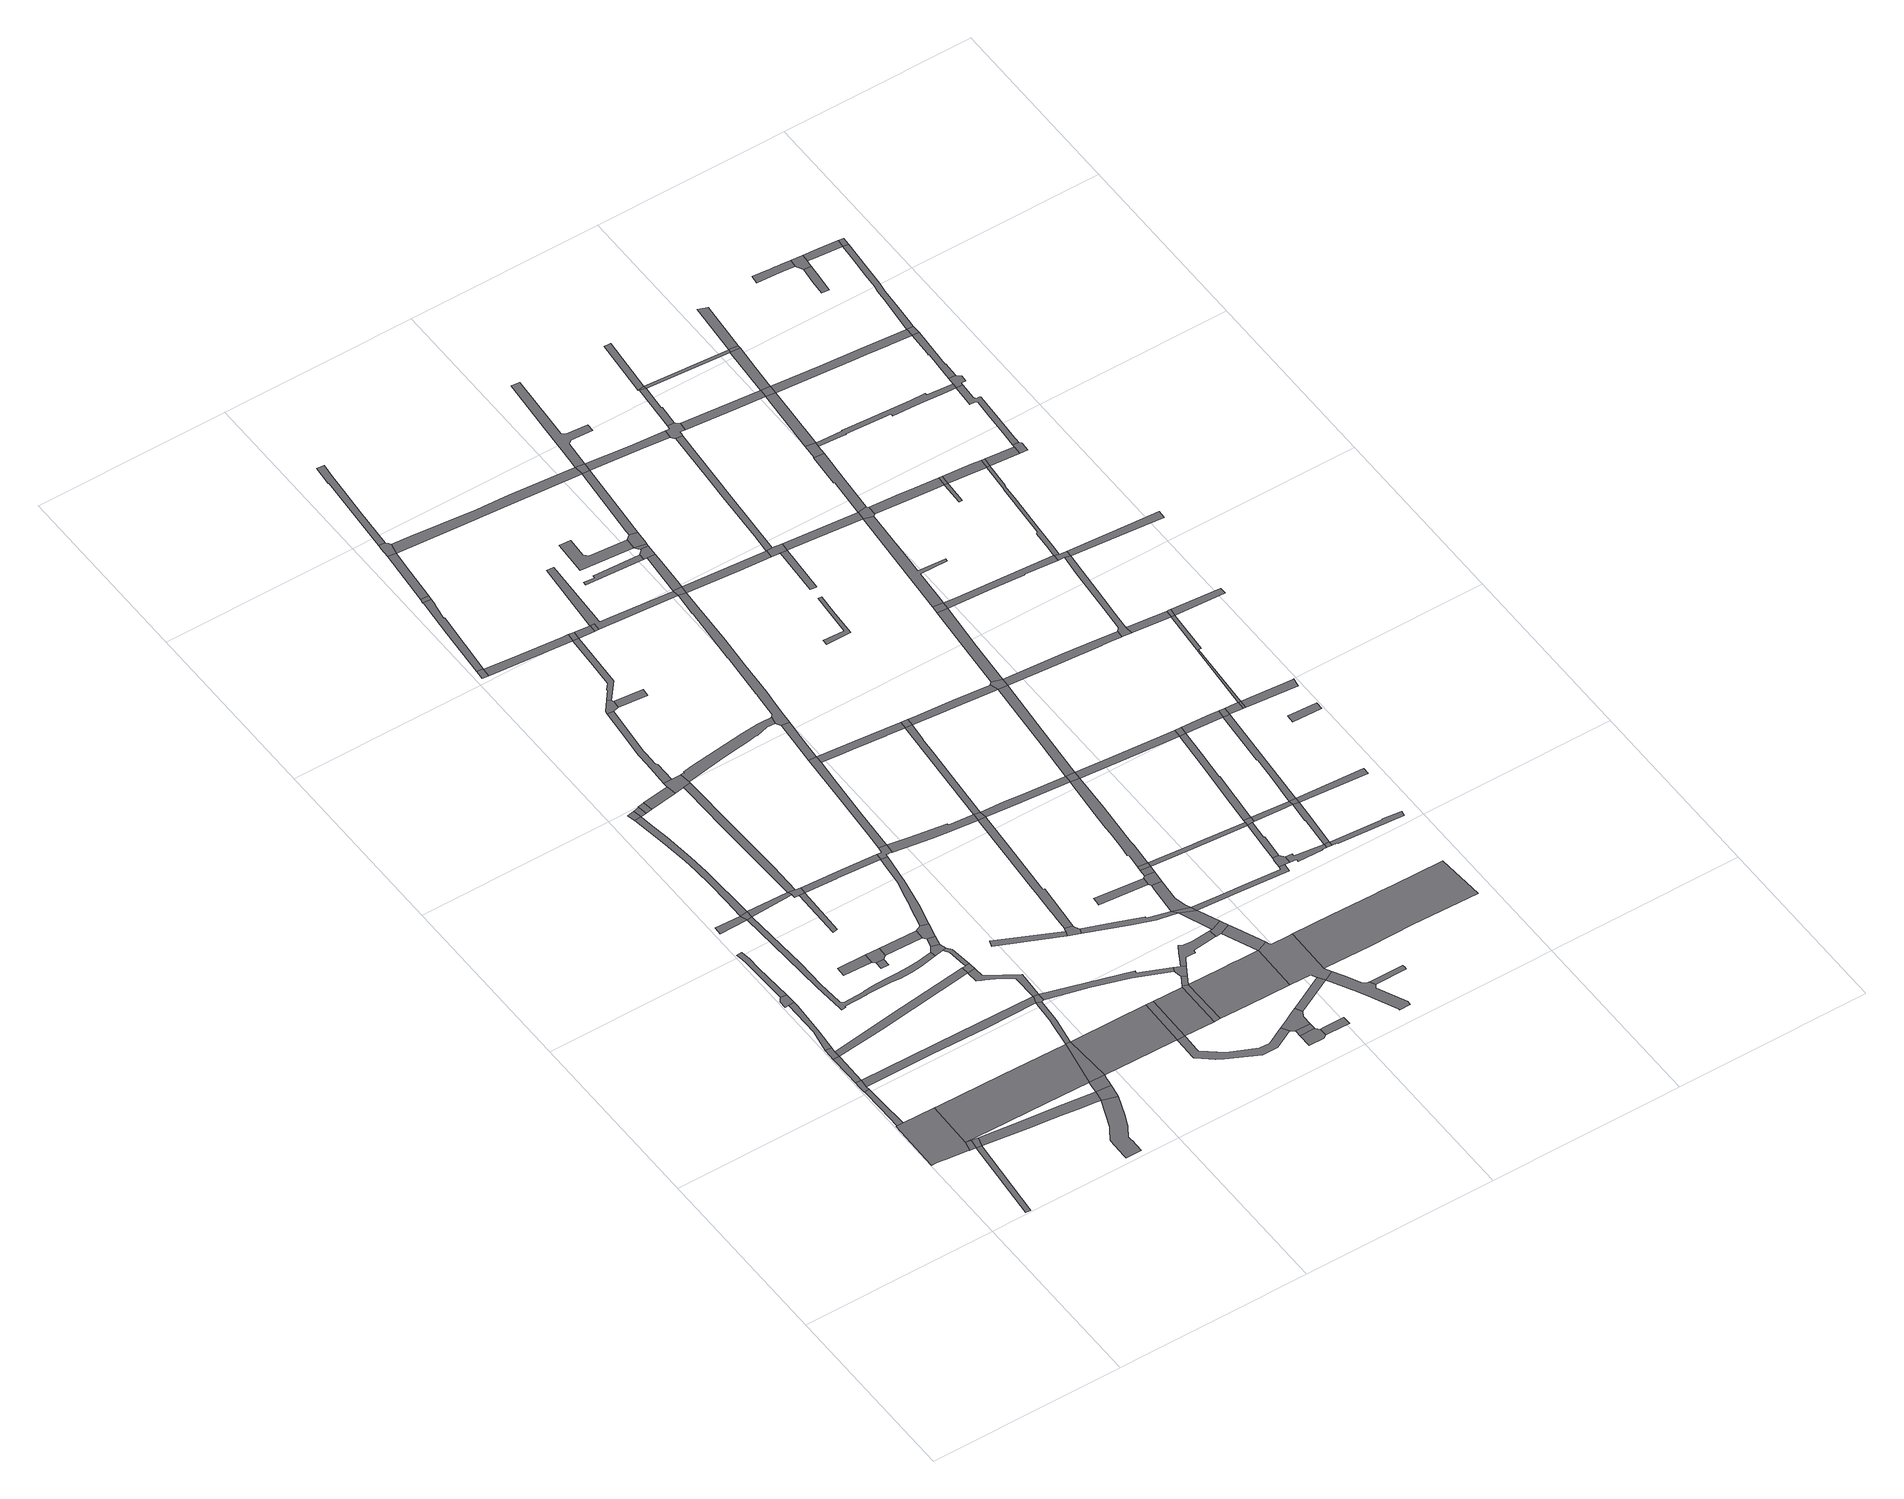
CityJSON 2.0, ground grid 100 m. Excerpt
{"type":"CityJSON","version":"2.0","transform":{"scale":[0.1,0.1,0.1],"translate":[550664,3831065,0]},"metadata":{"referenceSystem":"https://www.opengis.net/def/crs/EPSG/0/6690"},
"CityObjects":{
"road1":{"type":"Road","geometry":[{"type":"MultiSurface","lod":"1","boundaries":[[[0,1,2,3,4,5,6,7,8,9,10]]]}]},
"road2":{"type":"Road","attributes":{"RoadStructureAttribute.sectionType":"1"},"geometry":[{"type":"MultiSurface","lod":"1","boundaries":[[[11,12,13,14]]]}]},
"road3":{"type":"Road","attributes":{"RoadStructureAttribute.sectionType":"1"},"geometry":[{"type":"MultiSurface","lod":"1","boundaries":[[[15,16,17,18,19,10,9]]]}]},
"road4":{"type":"Road","geometry":[{"type":"MultiSurface","lod":"1","boundaries":[[[20,21,22,23,24,17,16,25,26,27]]]}]},
"road5":{"type":"Road","attributes":{"RoadStructureAttribute.sectionType":"1"},"geometry":[{"type":"MultiSurface","lod":"1","boundaries":[[[7,6,28,29,11,30]]]}]},
"road6":{"type":"Road","attributes":{"RoadStructureAttribute.sectionType":"1"},"geometry":[{"type":"MultiSurface","lod":"1","boundaries":[[[31,32,20,27,33,34]]]}]},
"road7":{"type":"Road","geometry":[{"type":"MultiSurface","lod":"1","boundaries":[[[30,11,14,35]]]}]},
"road8":{"type":"Road","geometry":[{"type":"MultiSurface","lod":"1","boundaries":[[[36,37,31,34,38,39]]]}]},
"road9":{"type":"Road","attributes":{"RoadStructureAttribute.sectionType":"1"},"geometry":[{"type":"MultiSurface","lod":"1","boundaries":[[[40,41,42,43,44,36,39]]]}]},
"road10":{"type":"Road","geometry":[{"type":"MultiSurface","lod":"1","boundaries":[[[45,46,47,48,43,42,49]]]}]},
"road11":{"type":"Road","attributes":{"RoadStructureAttribute.sectionType":"1"},"geometry":[{"type":"MultiSurface","lod":"1","boundaries":[[[50,51,52,53,54,55,56,45,49]]]}]},
"road12":{"type":"Road","attributes":{"RoadStructureAttribute.sectionType":"1"},"geometry":[{"type":"MultiSurface","lod":"1","boundaries":[[[57,58,59,35,14,60,61,62,63,64,65,66,67]]]}]},
"road13":{"type":"Road","attributes":{"function":"3","RoadStructureAttribute.sectionType":"1"},"geometry":[{"type":"MultiSurface","lod":"1","boundaries":[[[68,69,8,7,70,71,72,73]]]}]},
"road14":{"type":"Road","attributes":{"RoadStructureAttribute.sectionType":"1"},"geometry":[{"type":"MultiSurface","lod":"1","boundaries":[[[74,75,76,77]]]}]},
"road15":{"type":"Road","attributes":{"RoadStructureAttribute.sectionType":"1"},"geometry":[{"type":"MultiSurface","lod":"1","boundaries":[[[78,79,27,26,80,81,82,83]]]}]},
"road16":{"type":"Road","attributes":{"RoadStructureAttribute.sectionType":"1"},"geometry":[{"type":"MultiSurface","lod":"1","boundaries":[[[84,85,38,34,86,87,88,89]]]}]},
"road17":{"type":"Road","geometry":[{"type":"MultiSurface","lod":"1","boundaries":[[[90,77,76,91]]]}]},
"road18":{"type":"Road","attributes":{"RoadStructureAttribute.sectionType":"1"},"geometry":[{"type":"MultiSurface","lod":"1","boundaries":[[[66,92,93,94,95,96,97,98,99,100,101,102,103,104,105,106,107,108,109,110,111]]]}]},
"road19":{"type":"Road","attributes":{"RoadStructureAttribute.sectionType":"1"},"geometry":[{"type":"MultiSurface","lod":"1","boundaries":[[[112,113,114,115]]]}]},
"road20":{"type":"Road","attributes":{"RoadStructureAttribute.sectionType":"1"},"geometry":[{"type":"MultiSurface","lod":"1","boundaries":[[[116,117,118,119,120,121,122,77,90,123,124,125,126,127]]]}]},
"road21":{"type":"Road","attributes":{"RoadStructureAttribute.sectionType":"1"},"geometry":[{"type":"MultiSurface","lod":"1","boundaries":[[[128,90,91,129,130,131]]]}]},
"road22":{"type":"Road","geometry":[{"type":"MultiSurface","lod":"1","boundaries":[[[132,133,134,135]]]}]},
"road23":{"type":"Road","attributes":{"RoadStructureAttribute.sectionType":"1"},"geometry":[{"type":"MultiSurface","lod":"1","boundaries":[[[136,137,138,139,140,141,142,143,144,145,146,147,148,91,76,149,150,151,152,153,154,155,156,157,158,159,160,161,162,163,164]]]}]},
"road24":{"type":"Road","geometry":[{"type":"MultiSurface","lod":"1","boundaries":[[[165,166,116,127]]]}]},
"road25":{"type":"Road","geometry":[{"type":"MultiSurface","lod":"1","boundaries":[[[67,66,111,167,168]]]}]},
"road26":{"type":"Road","geometry":[{"type":"MultiSurface","lod":"1","boundaries":[[[115,114,132,135,169,170]]]}]},
"road27":{"type":"Road","attributes":{"RoadStructureAttribute.sectionType":"1"},"geometry":[{"type":"MultiSurface","lod":"1","boundaries":[[[72,171,172,67,168,173,174,175]]]}]},
"road28":{"type":"Road","attributes":{"RoadStructureAttribute.sectionType":"1"},"geometry":[{"type":"MultiSurface","lod":"1","boundaries":[[[176,165,127,177,178,179]]]}]},
"road29":{"type":"Road","attributes":{"RoadStructureAttribute.sectionType":"1"},"geometry":[{"type":"MultiSurface","lod":"1","boundaries":[[[180,181,182,183]]]}]},
"road30":{"type":"Road","geometry":[{"type":"MultiSurface","lod":"1","boundaries":[[[184,185,176,179,186]]]}]},
"road31":{"type":"Road","geometry":[{"type":"MultiSurface","lod":"1","boundaries":[[[187,73,72,175,188]]]}]},
"road32":{"type":"Road","geometry":[{"type":"MultiSurface","lod":"1","boundaries":[[[131,130,189,180,183,190,191]]]}]},
"road33":{"type":"Road","attributes":{"RoadStructureAttribute.sectionType":"1"},"geometry":[{"type":"MultiSurface","lod":"1","boundaries":[[[170,169,192,193]]]}]},
"road34":{"type":"Road","attributes":{"RoadStructureAttribute.sectionType":"1"},"geometry":[{"type":"MultiSurface","lod":"1","boundaries":[[[194,195,196,184,186,197]]]}]},
"road35":{"type":"Road","attributes":{"RoadStructureAttribute.sectionType":"1"},"geometry":[{"type":"MultiSurface","lod":"1","boundaries":[[[198,199,200,201,202,203,204,205,206,207,131,191]]]}]},
"road36":{"type":"Road","attributes":{"RoadStructureAttribute.sectionType":"1"},"geometry":[{"type":"MultiSurface","lod":"1","boundaries":[[[82,208,209,210,211,187,188,212,213]]]}]},
"road37":{"type":"Road","geometry":[{"type":"MultiSurface","lod":"1","boundaries":[[[214,215,216,217,218,84,89,219]]]}]},
"road38":{"type":"Road","geometry":[{"type":"MultiSurface","lod":"1","boundaries":[[[220,164,163,221,222,223]]]}]},
"road39":{"type":"Road","attributes":{"RoadStructureAttribute.sectionType":"1"},"geometry":[{"type":"MultiSurface","lod":"1","boundaries":[[[224,225,222,221,226,227,217,216]]]}]},
"road40":{"type":"Road","attributes":{"RoadStructureAttribute.sectionType":"1"},"geometry":[{"type":"MultiSurface","lod":"1","boundaries":[[[228,220,223,229]]]}]},
"road41":{"type":"Road","attributes":{"RoadStructureAttribute.sectionType":"1"},"geometry":[{"type":"MultiSurface","lod":"1","boundaries":[[[230,231,232,233,219,89,234,235,236,237,238,239,240,83,241]]]}]},
"road42":{"type":"Road","geometry":[{"type":"MultiSurface","lod":"1","boundaries":[[[242,243,244,245,246]]]}]},
"road43":{"type":"Road","geometry":[{"type":"MultiSurface","lod":"1","boundaries":[[[83,82,213,247,248,249,241]]]}]},
"road44":{"type":"Road","geometry":[{"type":"MultiSurface","lod":"1","boundaries":[[[250,193,192,228,229,251]]]}]},
"road45":{"type":"Road","geometry":[{"type":"MultiSurface","lod":"1","boundaries":[[[252,194,197,203,202,253,254,255]]]}]},
"road46":{"type":"Road","attributes":{"function":"3","RoadStructureAttribute.sectionType":"1"},"geometry":[{"type":"MultiSurface","lod":"1","boundaries":[[[256,257,188,175,258,259,260,261]]]}]},
"road47":{"type":"Road","attributes":{"RoadStructureAttribute.sectionType":"1"},"geometry":[{"type":"MultiSurface","lod":"1","boundaries":[[[262,263,190,183,264,265,266,267]]]}]},
"road48":{"type":"Road","attributes":{"RoadStructureAttribute.sectionType":"1"},"geometry":[{"type":"MultiSurface","lod":"1","boundaries":[[[268,269,270,271,272,273,252,255,274,275,276,277,278,279,280]]]}]},
"road49":{"type":"Road","attributes":{"RoadStructureAttribute.sectionType":"1"},"geometry":[{"type":"MultiSurface","lod":"1","boundaries":[[[281,282,283,284,242,246,285,286,287,288,289,290]]]}]},
"road50":{"type":"Road","attributes":{"RoadStructureAttribute.sectionType":"1"},"geometry":[{"type":"MultiSurface","lod":"1","boundaries":[[[266,291,292,293,294,295,296,250,251,297,298,299,300]]]}]},
"road51":{"type":"Road","geometry":[{"type":"MultiSurface","lod":"1","boundaries":[[[301,281,290,302]]]}]},
"road52":{"type":"Road","geometry":[{"type":"MultiSurface","lod":"1","boundaries":[[[303,304,268,280,305,306,307]]]}]},
"road53":{"type":"Road","attributes":{"RoadStructureAttribute.sectionType":"1"},"geometry":[{"type":"MultiSurface","lod":"1","boundaries":[[[308,309,245,244,310,311]]]}]},
"road54":{"type":"Road","attributes":{"RoadStructureAttribute.sectionType":"1"},"geometry":[{"type":"MultiSurface","lod":"1","boundaries":[[[312,301,302,313,314]]]}]},
"road55":{"type":"Road","geometry":[{"type":"MultiSurface","lod":"1","boundaries":[[[261,260,315,316]]]}]},
"road56":{"type":"Road","attributes":{"RoadStructureAttribute.sectionType":"1"},"geometry":[{"type":"MultiSurface","lod":"1","boundaries":[[[317,318,319,320,321]]]}]},
"road57":{"type":"Road","geometry":[{"type":"MultiSurface","lod":"1","boundaries":[[[322,323,267,266,300,324,325,326,327,328]]]}]},
"road58":{"type":"Road","attributes":{"RoadStructureAttribute.sectionType":"1"},"geometry":[{"type":"MultiSurface","lod":"1","boundaries":[[[329,330,241,249,331,332,333,334]]]}]},
"road59":{"type":"Road","geometry":[{"type":"MultiSurface","lod":"1","boundaries":[[[335,336,306,305]]]}]},
"road60":{"type":"Road","attributes":{"RoadStructureAttribute.sectionType":"1"},"geometry":[{"type":"MultiSurface","lod":"1","boundaries":[[[310,337,338,339,340,303,307,341,342]]]}]},
"road61":{"type":"Road","geometry":[{"type":"MultiSurface","lod":"1","boundaries":[[[343,344,345,312,314,346,347,348,349]]]}]},
"road62":{"type":"Road","attributes":{"RoadStructureAttribute.sectionType":"1"},"geometry":[{"type":"MultiSurface","lod":"1","boundaries":[[[350,351,352,353,354,355,356,357,358,254,253,359,360,361,362,363,364,365,366,367,368,369]]]}]},
"road63":{"type":"Road","attributes":{"function":"3","RoadStructureAttribute.sectionType":"1"},"geometry":[{"type":"MultiSurface","lod":"1","boundaries":[[[316,315,370,371]]]}]},
"road64":{"type":"Road","attributes":{"RoadStructureAttribute.sectionType":"1"},"geometry":[{"type":"MultiSurface","lod":"1","boundaries":[[[260,372,373,374,375,376,377,378,379,380,381,382,383,384,385,386,387,388,389,390,315]]]}]},
"road65":{"type":"Road","attributes":{"RoadStructureAttribute.sectionType":"1"},"geometry":[{"type":"MultiSurface","lod":"1","boundaries":[[[391,392,393,322,328,394,395,396,397,398]]]}]},
"road66":{"type":"Road","geometry":[{"type":"MultiSurface","lod":"1","boundaries":[[[399,400,401,321,320,402,403,404,405,406]]]}]},
"road67":{"type":"Road","geometry":[{"type":"MultiSurface","lod":"1","boundaries":[[[311,310,342,407]]]}]},
"road68":{"type":"Road","attributes":{"RoadStructureAttribute.sectionType":"1"},"geometry":[{"type":"MultiSurface","lod":"1","boundaries":[[[408,409,410,343,349,411,412,413,414,415]]]}]},
"road69":{"type":"Road","geometry":[{"type":"MultiSurface","lod":"1","boundaries":[[[416,371,370,417,418]]]}]},
"road70":{"type":"Road","attributes":{"RoadStructureAttribute.sectionType":"1"},"geometry":[{"type":"MultiSurface","lod":"1","boundaries":[[[419,407,342,420,421]]]}]},
"road71":{"type":"Road","attributes":{"RoadStructureAttribute.sectionType":"1"},"geometry":[{"type":"MultiSurface","lod":"1","boundaries":[[[422,423,424,425,426,427,328,327,428,429,430,431,432,433]]]}]},
"road72":{"type":"Road","attributes":{"RoadStructureAttribute.sectionType":"1"},"geometry":[{"type":"MultiSurface","lod":"1","boundaries":[[[434,416,418,435]]]}]},
"road73":{"type":"Road","geometry":[{"type":"MultiSurface","lod":"1","boundaries":[[[436,421,420,437]]]}]},
"road74":{"type":"Road","geometry":[{"type":"MultiSurface","lod":"1","boundaries":[[[334,333,438,439,434,435,440,441]]]}]},
"road75":{"type":"Road","geometry":[{"type":"MultiSurface","lod":"1","boundaries":[[[442,443,391,398,444,445]]]}]},
"road76":{"type":"Road","attributes":{"RoadStructureAttribute.sectionType":"1"},"geometry":[{"type":"MultiSurface","lod":"1","boundaries":[[[432,446,447,448,449,450,451,452,453,399,406,454,455,456,457,458,459,460,461]]]}]},
"road77":{"type":"Road","geometry":[{"type":"MultiSurface","lod":"1","boundaries":[[[462,463,464,465,466,467]]]}]},
"road78":{"type":"Road","attributes":{"RoadStructureAttribute.sectionType":"1"},"geometry":[{"type":"MultiSurface","lod":"1","boundaries":[[[468,462,467,469]]]}]},
"road79":{"type":"Road","geometry":[{"type":"MultiSurface","lod":"1","boundaries":[[[470,471,472,383,382,468,469,473,474]]]}]},
"road80":{"type":"Road","attributes":{"RoadStructureAttribute.sectionType":"1"},"geometry":[{"type":"MultiSurface","lod":"1","boundaries":[[[475,476,477,478,403,402,479,480,481,482,483,484]]]}]},
"road81":{"type":"Road","attributes":{"function":"3","RoadStructureAttribute.sectionType":"1"},"geometry":[{"type":"MultiSurface","lod":"1","boundaries":[[[485,486,487,488,489,418,417,490,491,492,493,494]]]}]},
"road82":{"type":"Road","attributes":{"RoadStructureAttribute.sectionType":"1"},"geometry":[{"type":"MultiSurface","lod":"1","boundaries":[[[495,496,497,498,499,441,440,500,501,502,503,504,505,506,507,508]]]}]},
"road83":{"type":"Road","geometry":[{"type":"MultiSurface","lod":"1","boundaries":[[[509,510,511,512,513,466,465]]]}]},
"road84":{"type":"Road","geometry":[{"type":"MultiSurface","lod":"1","boundaries":[[[433,432,461,514]]]}]},
"road85":{"type":"Road","attributes":{"RoadStructureAttribute.sectionType":"1"},"geometry":[{"type":"MultiSurface","lod":"1","boundaries":[[[515,398,397,516,517,518,519,520,521,522,523,524]]]}]},
"road86":{"type":"Road","attributes":{"RoadStructureAttribute.sectionType":"1"},"geometry":[{"type":"MultiSurface","lod":"1","boundaries":[[[525,526,527,528,529]]]}]},
"road87":{"type":"Road","attributes":{"RoadStructureAttribute.sectionType":"1"},"geometry":[{"type":"MultiSurface","lod":"1","boundaries":[[[530,531,532,533,534,535,536,537,538,539,540,541,369,368,442,445,542,543,544,545,546,547,548,549,550,551]]]}]},
"road88":{"type":"Road","attributes":{"RoadStructureAttribute.sectionType":"1"},"geometry":[{"type":"MultiSurface","lod":"1","boundaries":[[[552,553,554,555,556,557,558,421,436,437,559,530,560]]]}]},
"road89":{"type":"Road","attributes":{"RoadStructureAttribute.sectionType":"1"},"geometry":[{"type":"MultiSurface","lod":"1","boundaries":[[[561,562,563,564,565,346,314,566,567,568,569]]]}]},
"road90":{"type":"Road","geometry":[{"type":"MultiSurface","lod":"1","boundaries":[[[570,571,470,474,572]]]}]},
"road91":{"type":"Road","attributes":{"RoadStructureAttribute.sectionType":"1"},"geometry":[{"type":"MultiSurface","lod":"1","boundaries":[[[523,573,574,433,514,575,576,577,578,579]]]}]},
"road92":{"type":"Road","geometry":[{"type":"MultiSurface","lod":"1","boundaries":[[[484,483,580,581]]]}]},
"road93":{"type":"Road","attributes":{"RoadStructureAttribute.sectionType":"1"},"geometry":[{"type":"MultiSurface","lod":"1","boundaries":[[[483,582,583,584,580]]]}]},
"road94":{"type":"Road","geometry":[{"type":"MultiSurface","lod":"1","boundaries":[[[583,582,508,507,585,586,587]]]}]},
"road95":{"type":"Road","attributes":{"RoadStructureAttribute.sectionType":"1"},"geometry":[{"type":"MultiSurface","lod":"1","boundaries":[[[588,589,590,591,592,593]]]}]},
"road96":{"type":"Road","attributes":{"RoadStructureAttribute.sectionType":"1"},"geometry":[{"type":"MultiSurface","lod":"1","boundaries":[[[594,595,596,484,581,597,598,599]]]}]},
"road97":{"type":"Road","attributes":{"RoadStructureAttribute.sectionType":"1"},"geometry":[{"type":"MultiSurface","lod":"1","boundaries":[[[600,587,586,494,601]]]}]},
"road98":{"type":"Road","geometry":[{"type":"MultiSurface","lod":"1","boundaries":[[[602,529,528,594,599,603,604]]]}]},
"road99":{"type":"Road","geometry":[{"type":"MultiSurface","lod":"1","boundaries":[[[605,606,607,601,494,493,608,609,570,572,610,611,612]]]}]},
"road100":{"type":"Road","attributes":{"RoadStructureAttribute.sectionType":"1"},"geometry":[{"type":"MultiSurface","lod":"1","boundaries":[[[613,614,615,616,617,618,619]]]}]},
"road101":{"type":"Road","attributes":{"RoadStructureAttribute.sectionType":"1"},"geometry":[{"type":"MultiSurface","lod":"1","boundaries":[[[620,602,604,621,622]]]}]},
"road102":{"type":"Road","attributes":{"RoadStructureAttribute.sectionType":"1"},"geometry":[{"type":"MultiSurface","lod":"1","boundaries":[[[623,624,625,626,514,461,627,628,629,630,631,632]]]}]},
"road103":{"type":"Road","geometry":[{"type":"MultiSurface","lod":"1","boundaries":[[[633,620,622,634]]]}]},
"road104":{"type":"Road","geometry":[{"type":"MultiSurface","lod":"1","boundaries":[[[635,560,530,551,636]]]}]},
"road105":{"type":"Road","geometry":[{"type":"MultiSurface","lod":"1","boundaries":[[[524,523,579,637]]]}]},
"road106":{"type":"Road","geometry":[{"type":"MultiSurface","lod":"1","boundaries":[[[638,639,640,610,572,641,642,643,644,645,646,647,648,649,650]]]}]},
"road107":{"type":"Road","attributes":{"RoadStructureAttribute.sectionType":"1"},"geometry":[{"type":"MultiSurface","lod":"1","boundaries":[[[651,652,635,636,653,654,655]]]}]},
"road108":{"type":"Road","geometry":[{"type":"MultiSurface","lod":"1","boundaries":[[[656,657,658,593,592,651,655]]]}]},
"road109":{"type":"Road","attributes":{"RoadStructureAttribute.sectionType":"1"},"geometry":[{"type":"MultiSurface","lod":"1","boundaries":[[[631,659,660,661,662,663,664,665,666,633,634,667,668,669,670,671]]]}]},
"road110":{"type":"Road","attributes":{"RoadStructureAttribute.sectionType":"1"},"geometry":[{"type":"MultiSurface","lod":"1","boundaries":[[[618,657,656,672]]]}]},
"road111":{"type":"Road","geometry":[{"type":"MultiSurface","lod":"1","boundaries":[[[673,619,618,672,674,675]]]}]},
"road112":{"type":"Road","attributes":{"RoadStructureAttribute.sectionType":"1"},"geometry":[{"type":"MultiSurface","lod":"1","boundaries":[[[676,677,678,679,581,580,680,681,682,683]]]}]},
"road113":{"type":"Road","geometry":[{"type":"MultiSurface","lod":"1","boundaries":[[[684,685,686,687,650,649]]]}]},
"road114":{"type":"Road","geometry":[{"type":"MultiSurface","lod":"1","boundaries":[[[632,631,671,688]]]}]},
"road115":{"type":"Road","attributes":{"RoadStructureAttribute.sectionType":"1"},"geometry":[{"type":"MultiSurface","lod":"1","boundaries":[[[689,636,551,690,691,692]]]}]},
"road116":{"type":"Road","attributes":{"RoadStructureAttribute.sectionType":"1"},"geometry":[{"type":"MultiSurface","lod":"1","boundaries":[[[568,693,694,673,675,695,696]]]}]},
"road117":{"type":"Road","attributes":{"RoadStructureAttribute.sectionType":"1"},"geometry":[{"type":"MultiSurface","lod":"1","boundaries":[[[697,698,699,637,579,700,701,702,703,704]]]}]},
"road118":{"type":"Road","attributes":{"RoadStructureAttribute.sectionType":"1"},"geometry":[{"type":"MultiSurface","lod":"1","boundaries":[[[705,706,634,622,707,708,709,710]]]}]},
"road119":{"type":"Road","attributes":{"RoadStructureAttribute.sectionType":"1"},"geometry":[{"type":"MultiSurface","lod":"1","boundaries":[[[711,712,713,714,715,716,717,718]]]}]},
"road120":{"type":"Road","geometry":[{"type":"MultiSurface","lod":"1","boundaries":[[[569,568,696,719,720]]]}]},
"road121":{"type":"Road","attributes":{"RoadStructureAttribute.sectionType":"1"},"geometry":[{"type":"MultiSurface","lod":"1","boundaries":[[[703,721,722,632,688,723,724]]]}]},
"road122":{"type":"Road","geometry":[{"type":"MultiSurface","lod":"1","boundaries":[[[725,726,683,682,727,728,729]]]}]},
"road123":{"type":"Road","attributes":{"RoadStructureAttribute.sectionType":"1"},"geometry":[{"type":"MultiSurface","lod":"1","boundaries":[[[730,731,732,733,734,735]]]}]},
"road124":{"type":"Road","attributes":{"function":"3","RoadStructureAttribute.sectionType":"1"},"geometry":[{"type":"MultiSurface","lod":"1","boundaries":[[[736,737,738,739,612,611,740,741,742,743,744]]]}]},
"road125":{"type":"Road","attributes":{"RoadStructureAttribute.sectionType":"1"},"geometry":[{"type":"MultiSurface","lod":"1","boundaries":[[[745,746,747,709,748,725,729]]]}]},
"road126":{"type":"Road","geometry":[{"type":"MultiSurface","lod":"1","boundaries":[[[749,704,703,724,750]]]}]},
"road127":{"type":"Road","geometry":[{"type":"MultiSurface","lod":"1","boundaries":[[[751,692,691,730,735,752,753,754]]]}]},
"road128":{"type":"Road","attributes":{"RoadStructureAttribute.sectionType":"1"},"geometry":[{"type":"MultiSurface","lod":"1","boundaries":[[[755,756,757,569,720,758,759,760,761,762,763,764,765,766]]]}]},
"road129":{"type":"Road","attributes":{"RoadStructureAttribute.sectionType":"1"},"geometry":[{"type":"MultiSurface","lod":"1","boundaries":[[[767,768,688,671,769,770,771,772]]]}]},
"road130":{"type":"Road","geometry":[{"type":"MultiSurface","lod":"1","boundaries":[[[773,710,709,747,774,775]]]}]},
"road131":{"type":"Road","attributes":{"RoadStructureAttribute.sectionType":"1"},"geometry":[{"type":"MultiSurface","lod":"1","boundaries":[[[776,777,728,727,778,779,780,781,782,783]]]}]},
"road132":{"type":"Road","attributes":{"RoadStructureAttribute.sectionType":"1"},"geometry":[{"type":"MultiSurface","lod":"1","boundaries":[[[784,720,719,785,786,787]]]}]},
"road133":{"type":"Road","attributes":{"RoadStructureAttribute.sectionType":"1"},"geometry":[{"type":"MultiSurface","lod":"1","boundaries":[[[788,789,749,750,790,791,792]]]}]},
"road134":{"type":"Road","attributes":{"RoadStructureAttribute.sectionType":"1"},"geometry":[{"type":"MultiSurface","lod":"1","boundaries":[[[793,794,795,796,751,754,797,798]]]}]},
"road135":{"type":"Road","geometry":[{"type":"MultiSurface","lod":"1","boundaries":[[[783,782,799,800]]]}]},
"road136":{"type":"Road","attributes":{"RoadStructureAttribute.sectionType":"1"},"geometry":[{"type":"MultiSurface","lod":"1","boundaries":[[[775,774,801,802,803]]]}]},
"road137":{"type":"Road","attributes":{"RoadStructureAttribute.sectionType":"1"},"geometry":[{"type":"MultiSurface","lod":"1","boundaries":[[[771,804,805,773,775,806,807,808,809]]]}]},
"road138":{"type":"Road","geometry":[{"type":"MultiSurface","lod":"1","boundaries":[[[810,788,792,811]]]}]},
"road139":{"type":"Road","attributes":{"RoadStructureAttribute.sectionType":"1"},"geometry":[{"type":"MultiSurface","lod":"1","boundaries":[[[802,812,813,783,800,814,815]]]}]},
"road140":{"type":"Road","attributes":{"RoadStructureAttribute.sectionType":"1"},"geometry":[{"type":"MultiSurface","lod":"1","boundaries":[[[752,735,816,817,818,819]]]}]},
"road141":{"type":"Road","geometry":[{"type":"MultiSurface","lod":"1","boundaries":[[[803,802,815,820]]]}]},
"road142":{"type":"Road","geometry":[{"type":"MultiSurface","lod":"1","boundaries":[[[772,771,809,821]]]}]},
"road143":{"type":"Road","geometry":[{"type":"MultiSurface","lod":"1","boundaries":[[[822,823,824,787,786,825,826,793,798,827,828,829,830,831,832,833]]]}]},
"road144":{"type":"Road","attributes":{"RoadStructureAttribute.sectionType":"1"},"geometry":[{"type":"MultiSurface","lod":"1","boundaries":[[[834,835,750,724,836,837,838,839,840,841]]]}]},
"road145":{"type":"Road","attributes":{"RoadStructureAttribute.sectionType":"1"},"geometry":[{"type":"MultiSurface","lod":"1","boundaries":[[[842,843,844,800,799,845,846,847,848,849,850]]]}]},
"road146":{"type":"Road","attributes":{"RoadStructureAttribute.sectionType":"1"},"geometry":[{"type":"MultiSurface","lod":"1","boundaries":[[[851,822,833,852,853,854]]]}]},
"road147":{"type":"Road","attributes":{"RoadStructureAttribute.sectionType":"1"},"geometry":[{"type":"MultiSurface","lod":"1","boundaries":[[[818,855,810,811,856,857,858,859,860,861,862]]]}]},
"road148":{"type":"Road","attributes":{"RoadStructureAttribute.sectionType":"1"},"geometry":[{"type":"MultiSurface","lod":"1","boundaries":[[[863,864,865,866,803,820,867]]]}]},
"road149":{"type":"Road","attributes":{"RoadStructureAttribute.sectionType":"1"},"geometry":[{"type":"MultiSurface","lod":"1","boundaries":[[[868,869,821,809,870,871,872,863,873]]]}]},
"road150":{"type":"Road","geometry":[{"type":"MultiSurface","lod":"1","boundaries":[[[874,875,851,854]]]}]},
"road151":{"type":"Road","geometry":[{"type":"MultiSurface","lod":"1","boundaries":[[[876,819,818,862,877,878]]]}]},
"road152":{"type":"Road","attributes":{"RoadStructureAttribute.sectionType":"1"},"geometry":[{"type":"MultiSurface","lod":"1","boundaries":[[[820,815,879,880]]]}]},
"road153":{"type":"Road","attributes":{"RoadStructureAttribute.sectionType":"1"},"geometry":[{"type":"MultiSurface","lod":"1","boundaries":[[[881,875,874,882]]]}]},
"road154":{"type":"Road","attributes":{"RoadStructureAttribute.sectionType":"1"},"geometry":[{"type":"MultiSurface","lod":"1","boundaries":[[[883,884,885,811,792,886,887,888,889,890]]]}]},
"road155":{"type":"Road","geometry":[{"type":"MultiSurface","lod":"1","boundaries":[[[873,863,867,891]]]}]},
"road156":{"type":"Road","attributes":{"RoadStructureAttribute.sectionType":"1"},"geometry":[{"type":"MultiSurface","lod":"1","boundaries":[[[892,893,894,819,876,895,896,897]]]}]},
"road157":{"type":"Road","attributes":{"RoadStructureAttribute.sectionType":"1"},"geometry":[{"type":"MultiSurface","lod":"1","boundaries":[[[898,831,830,899,900,901]]]}]},
"road158":{"type":"Road","attributes":{"RoadStructureAttribute.sectionType":"1"},"geometry":[{"type":"MultiSurface","lod":"1","boundaries":[[[902,903,891,867,904,905,906]]]}]},
"road159":{"type":"Road","geometry":[{"type":"MultiSurface","lod":"1","boundaries":[[[906,905,907,908]]]}]},
"road160":{"type":"Road","geometry":[{"type":"MultiSurface","lod":"1","boundaries":[[[909,910,892,897,911,912]]]}]},
"road161":{"type":"Road","attributes":{"RoadStructureAttribute.sectionType":"1"},"geometry":[{"type":"MultiSurface","lod":"1","boundaries":[[[874,854,913,914]]]}]},
"road162":{"type":"Road","attributes":{"RoadStructureAttribute.sectionType":"1"},"geometry":[{"type":"MultiSurface","lod":"1","boundaries":[[[915,916,878,877,917,918,919,920]]]}]},
"road163":{"type":"Road","attributes":{"RoadStructureAttribute.sectionType":"1"},"geometry":[{"type":"MultiSurface","lod":"1","boundaries":[[[900,909,912,921,922,923]]]}]},
"road164":{"type":"Road","attributes":{"RoadStructureAttribute.sectionType":"1"},"geometry":[{"type":"MultiSurface","lod":"1","boundaries":[[[924,925,926,927,928,929,841,840,930,931,932,933,934,935,936]]]}]},
"road165":{"type":"Road","attributes":{"RoadStructureAttribute.sectionType":"1"},"geometry":[{"type":"MultiSurface","lod":"1","boundaries":[[[937,906,908,938,939,940]]]}]},
"road166":{"type":"Road","attributes":{"RoadStructureAttribute.sectionType":"1"},"geometry":[{"type":"MultiSurface","lod":"1","boundaries":[[[941,908,907,942,943]]]}]},
"road167":{"type":"Road","geometry":[{"type":"MultiSurface","lod":"1","boundaries":[[[944,945,946,933,932,947,948,937,949]]]}]},
"road168":{"type":"Road","geometry":[{"type":"MultiSurface","lod":"1","boundaries":[[[950,951,952,953]]]}]},
"road169":{"type":"Road","geometry":[{"type":"MultiSurface","lod":"1","boundaries":[[[901,900,923,954]]]}]},
"road170":{"type":"Road","geometry":[{"type":"MultiSurface","lod":"1","boundaries":[[[919,955,956,957,958,959]]]}]},
"road171":{"type":"Road","geometry":[{"type":"MultiSurface","lod":"1","boundaries":[[[890,889,960,924,936,961,962]]]}]},
"road172":{"type":"Road","attributes":{"RoadStructureAttribute.sectionType":"1"},"geometry":[{"type":"MultiSurface","lod":"1","boundaries":[[[913,963,964,901,954,965,966]]]}]},
"road173":{"type":"Road","geometry":[{"type":"MultiSurface","lod":"1","boundaries":[[[920,919,959,967]]]}]},
"road174":{"type":"Road","geometry":[{"type":"MultiSurface","lod":"1","boundaries":[[[968,949,937,940,969]]]}]},
"road175":{"type":"Road","geometry":[{"type":"MultiSurface","lod":"1","boundaries":[[[914,913,966,970,971]]]}]},
"road176":{"type":"Road","attributes":{"RoadStructureAttribute.sectionType":"1"},"geometry":[{"type":"MultiSurface","lod":"1","boundaries":[[[972,973,974,975,976,977,978,979,890,962,980,981,982,983,984,985]]]}]},
"road177":{"type":"Road","attributes":{"RoadStructureAttribute.sectionType":"1"},"geometry":[{"type":"MultiSurface","lod":"1","boundaries":[[[986,971,970,987]]]}]},
"road178":{"type":"Road","attributes":{"RoadStructureAttribute.sectionType":"1"},"geometry":[{"type":"MultiSurface","lod":"1","boundaries":[[[988,967,959,989,990,972,991]]]}]},
"road179":{"type":"Road","attributes":{"RoadStructureAttribute.sectionType":"1"},"geometry":[{"type":"MultiSurface","lod":"1","boundaries":[[[969,940,992,993]]]}]},
"road180":{"type":"Road","attributes":{"RoadStructureAttribute.sectionType":"1"},"geometry":[{"type":"MultiSurface","lod":"1","boundaries":[[[994,995,996,997,998,999,1000,912,911,1001,1002,1003,1004,1005,1006,1007,1008,1009,1010,1011,1012]]]}]},
"road181":{"type":"Road","geometry":[{"type":"MultiSurface","lod":"1","boundaries":[[[991,972,985,1013]]]}]},
"road182":{"type":"Road","attributes":{"RoadStructureAttribute.sectionType":"1"},"geometry":[{"type":"MultiSurface","lod":"1","boundaries":[[[1014,961,936,1015,1016,1017]]]}]},
"road183":{"type":"Road","attributes":{"RoadStructureAttribute.sectionType":"1"},"geometry":[{"type":"MultiSurface","lod":"1","boundaries":[[[1013,985,1018,1019]]]}]},
"road184":{"type":"Road","attributes":{"RoadStructureAttribute.sectionType":"1"},"geometry":[{"type":"MultiSurface","lod":"1","boundaries":[[[1020,1021,1022,954,923,1023,1024,1025,1026,1027,1028,1029]]]}]},
"road185":{"type":"Road","geometry":[{"type":"MultiSurface","lod":"1","boundaries":[[[1030,1019,1018,1031,1032,1033,1034]]]}]},
"road186":{"type":"Road","attributes":{"RoadStructureAttribute.sectionType":"1"},"geometry":[{"type":"MultiSurface","lod":"1","boundaries":[[[1011,1035,1036,1037,1038,1039,1040,1041,1030,1034,1042,1043,1044,1045,1046,1047,1048,1049]]]}]},
"road187":{"type":"Road","geometry":[{"type":"MultiSurface","lod":"1","boundaries":[[[1050,1012,1011,1049,1051,1052,1053,1054,1055,1056]]]}]},
"road188":{"type":"Road","attributes":{"RoadStructureAttribute.sectionType":"1"},"geometry":[{"type":"MultiSurface","lod":"1","boundaries":[[[1057,1058,1059,1060,1061,1062,1063,1064,1065,1066,1067,1068]]]}]},
"road189":{"type":"Road","attributes":{"RoadStructureAttribute.sectionType":"1"},"geometry":[{"type":"MultiSurface","lod":"1","boundaries":[[[1028,1069,1070,1071,1072,1050,1056,1073,1074,1075,1076]]]}]},
"road190":{"type":"Road","geometry":[{"type":"MultiSurface","lod":"1","boundaries":[[[1077,1078,1079,1080,1081,1082,1083]]]}]},
"road191":{"type":"Road","geometry":[{"type":"MultiSurface","lod":"1","boundaries":[[[1029,1028,1076,1084]]]}]},
"road192":{"type":"Road","geometry":[{"type":"MultiSurface","lod":"1","boundaries":[[[1068,1067,1085,1077,1083,1086,1087,1088]]]}]},
"road193":{"type":"Road","attributes":{"RoadStructureAttribute.sectionType":"1"},"geometry":[{"type":"MultiSurface","lod":"1","boundaries":[[[1089,1090,1091,1092,1093,1094,1095,1029,1084,1096,1097,1098,1099,1100,1101]]]}]},
"road194":{"type":"Road","attributes":{"RoadStructureAttribute.sectionType":"1"},"geometry":[{"type":"MultiSurface","lod":"1","boundaries":[[[1102,1088,1087,1103,1104,1089,1105]]]}]},
"road195":{"type":"Road","geometry":[{"type":"MultiSurface","lod":"1","boundaries":[[[1105,1089,1101,1106]]]}]}
},
"vertices":[
[10,762,0],[4,482,0],[5,480,0],[35,478,0],[75,473,0],[191,459,0],[196,459,0],[205,508,0],[210,759,0],[46,762,0],[15,762,0],
[226,454,0],[188,9,0],[212,8,0],[254,450,0],
[40,921,0],[37,1013,0],[11,1013,0],[12,1011,0],[13,889,0],
[9,1079,0],[9,1056,0],[9,1050,0],[9,1048,0],[9,1013,0],[37,1016,0],[36,1034,0],[37,1078,0],
[224,455,0],[226,455,0],[233,504,0],
[9,1253,0],[9,1142,0],[42,1246,0],[41,1253,0],
[269,499,0],
[9,1317,0],[9,1282,0],[38,1287,0],[41,1314,0],
[51,1423,0],[62,1608,0],[60,1634,0],[30,1633,0],[30,1438,0],
[27,1693,0],[21,1686,0],[12,1673,0],[11,1633,0],[58,1691,0],
[48,1897,0],[46,1962,0],[40,2016,0],[13,2013,0],[13,2011,0],[20,1955,0],[24,1805,0],
[693,452,0],[609,462,0],[492,475,0],[259,449,0],[484,422,0],[603,408,0],[648,403,0],[730,393,0],[824,382,0],[845,379,0],[854,434,0],
[572,753,0],[245,758,0],[337,506,0],[632,501,0],[863,499,0],[908,747,0],
[26,2203,0],[25,2163,0],[172,2164,0],[159,2199,0],
[560,1071,0],[43,1078,0],[383,1032,0],[675,1027,0],[940,1027,0],[952,1067,0],
[791,1386,0],[435,1340,0],[314,1283,0],[315,1283,0],[317,1284,0],[793,1348,0],
[199,2205,0],[199,2167,0],
[785,225,0],[775,208,0],[746,162,0],[741,153,0],[739,48,0],[739,34,0],[739,30,0],[819,29,0],[819,32,0],[819,33,0],[820,101,0],[820,104,0],[820,129,0],[828,141,0],[843,167,0],[846,172,0],[856,188,0],[859,194,0],[880,247,0],[922,356,0],
[335,1696,0],[334,1646,0],[480,1642,0],[481,1693,0],
[100,2940,0],[128,2761,0],[147,2611,0],[153,2534,0],[157,2432,0],[160,2312,0],[159,2202,0],[188,2509,0],[180,2617,0],[161,2774,0],[145,2886,0],[137,2943,0],
[200,2205,0],[409,2178,0],[420,2180,0],[413,2201,0],
[495,1628,0],[493,1586,0],[533,1584,0],[535,1626,0],
[657,1529,0],[601,1526,0],[533,1523,0],[491,1522,0],[422,1521,0],[389,1519,0],[351,1516,0],[350,1514,0],[242,1509,0],[230,1519,0],[228,1528,0],[218,1657,0],[218,1812,0],[185,1874,0],[196,1657,0],[205,1527,0],[208,1491,0],[208,1480,0],[232,1481,0],[232,1488,0],[350,1490,0],[351,1493,0],[390,1493,0],[482,1494,0],[530,1487,0],[592,1491,0],[647,1497,0],[734,1514,0],[729,1544,0],
[128,2989,0],[92,2982,0],
[923,362,0],[933,429,0],
[553,1641,0],[554,1691,0],
[860,480,0],[855,441,0],[937,454,0],[940,472,0],[944,497,0],
[161,2996,0],[139,2943,0],[142,2944,0],[168,2948,0],
[444,2155,0],[442,1887,0],[467,1890,0],[474,2154,0],
[193,3006,0],[161,3000,0],[201,2953,0],
[908,749,0],[933,747,0],
[422,2156,0],[476,2190,0],[449,2192,0],
[749,1636,0],[751,1686,0],
[334,3025,0],[202,3009,0],[196,3007,0],[341,2974,0],
[448,2361,0],[447,2434,0],[440,2703,0],[433,2947,0],[432,2990,0],[392,2982,0],[393,2945,0],[399,2697,0],[408,2372,0],[408,2360,0],
[940,1024,0],[940,1022,0],[931,894,0],[931,893,0],[955,892,0],[965,1018,0],
[832,1383,0],[831,1390,0],[831,1391,0],[811,1389,0],[801,1387,0],[834,1352,0],
[750,1571,0],[780,1523,0],[801,1528,0],[789,1561,0],
[829,1404,0],[817,1503,0],[798,1496,0],[809,1403,0],
[762,1619,0],[801,1610,0],
[979,1067,0],[989,1205,0],[846,1295,0],[839,1300,0],[793,1347,0],[794,1343,0],[798,1287,0],[819,1276,0],[831,1270,0],[873,1249,0],[951,1200,0],[978,1065,0],
[34,4079,0],[30,4030,0],[62,4027,0],[66,4072,0],[66,4074,0],
[971,1021,0],[977,1024,0],[979,1025,0],
[782,1700,0],[820,1690,0],
[334,3053,0],[431,2996,0],[425,3054,0],[376,3052,0],
[1182,745,0],[940,747,0],[1103,494,0],[1310,491,0],[1329,490,0],[1334,743,0],
[689,2177,0],[541,2186,0],[643,2146,0],[645,2145,0],[865,2131,0],[868,2166,0],
[365,3539,0],[355,3423,0],[340,3272,0],[338,3255,0],[338,3243,0],[336,3160,0],[377,3162,0],[374,3166,0],[369,3175,0],[371,3244,0],[371,3262,0],[378,3331,0],[398,3536,0],
[73,4556,0],[73,4547,0],[70,4518,0],[56,4343,0],[101,4425,0],[97,4426,0],[106,4501,0],[109,4512,0],[112,4522,0],[115,4552,0],
[860,2085,0],[853,2024,0],[848,1974,0],[826,1882,0],[812,1825,0],[811,1821,0],[850,1811,0],[879,1971,0],[879,1974,0],[899,2126,0],
[76,4577,0],[117,4574,0],
[410,3610,0],[367,3556,0],[428,3546,0],[432,3586,0],[426,3597,0],
[469,4035,0],[211,4058,0],[490,3991,0],[494,4033,0],
[103,4875,0],[132,4740,0],[144,4867,0],
[1370,491,0],[1374,742,0],
[984,1453,0],[972,1419,0],[1105,1362,0],[1285,1284,0],[1293,1309,0],
[897,2192,0],[894,2164,0],[901,2143,0],[912,2141,0],[919,2140,0],[931,2138,0],[936,2189,0],
[1409,927,0],[1411,939,0],[1188,970,0],[1376,914,0],[1552,838,0],[1562,862,0],
[576,3532,0],[580,3572,0],
[481,3839,0],[471,3693,0],[446,3662,0],[449,3659,0],[500,3688,0],[519,3989,0],
[108,4951,0],[107,4937,0],[106,4932,0],[157,4926,0],[149,4937,0],[146,4941,0],[140,4949,0],
[904,3113,0],[902,3113,0],[877,3114,0],[791,3105,0],[592,3082,0],[491,3068,0],[446,3060,0],[446,3054,0],[436,3054,0],[547,3018,0],[655,3033,0],[686,3037,0],[688,3037,0],[741,3045,0],[790,3051,0],[828,3057,0],[840,3058,0],[904,3074,0],[944,3073,0],[952,3112,0],
[1525,488,0],[1528,739,0],
[1329,440,0],[1329,437,0],[1328,370,0],[1328,359,0],[1335,353,0],[1404,297,0],[1434,277,0],[1591,202,0],[1671,201,0],[1746,242,0],[1769,253,0],[1749,291,0],[1725,279,0],[1654,242,0],[1601,243,0],[1465,306,0],[1368,381,0],[1369,438,0],[1369,439,0],
[941,2803,0],[921,2531,0],[904,2286,0],[936,2196,0],[952,2421,0],[969,2646,0],[978,2763,0],[980,2802,0],
[1299,1326,0],[1297,1321,0],[1296,1316,0],[1344,1261,0],[1354,1287,0],[1349,1295,0],[1338,1314,0],[1338,1321,0],
[523,4030,0],
[145,5492,0],[136,5388,0],[138,5388,0],[155,5170,0],[171,5360,0],[171,5361,0],[175,5412,0],[183,5488,0],
[1532,745,0],[1559,488,0],[1558,737,0],
[533,4029,0],[601,3983,0],[604,4023,0],
[1354,2122,0],[1352,2122,0],[1231,2133,0],[1229,2133,0],[1229,2141,0],[1045,2170,0],[1036,2121,0],[1124,2107,0],[1222,2097,0],[1227,2096,0],[1353,2082,0],[1358,2122,0],
[1561,796,0],[1585,783,0],
[625,4021,0],[622,3982,0],
[1554,830,0],[1559,806,0],[1616,836,0],[1593,849,0],
[961,3049,0],[960,3041,0],[994,2977,0],[1000,3041,0],
[1338,1859,0],[1319,1604,0],[1317,1578,0],[1308,1448,0],[1306,1415,0],[1305,1412,0],[1301,1348,0],[1301,1345,0],[1341,1344,0],[1362,1575,0],[1356,1576,0],[1354,1577,0],[1376,1869,0],[1392,2073,0],[1393,2078,0],[1393,2079,0],
[1792,203,0],[1792,131,0],[1869,130,0],[1887,143,0],[1887,186,0],[1870,202,0],
[1793,238,0],[1870,238,0],
[1865,352,0],[1832,335,0],[1796,316,0],[1870,292,0],[1884,317,0],
[1653,1168,0],[1633,1175,0],[1633,1183,0],[1501,1233,0],[1555,1178,0],[1665,1140,0],[1745,1123,0],[1753,1121,0],[1768,1118,0],[1747,1145,0],
[1920,733,0],[1828,734,0],[1803,735,0],[1730,736,0],[1566,737,0],[1643,487,0],[1797,484,0],[1824,484,0],[1926,482,0],[1930,733,0],
[1722,944,0],[1677,947,0],[1656,959,0],[1632,918,0],[1614,887,0],[1638,874,0],[1640,878,0],[1642,881,0],[1674,879,0],[1693,878,0],[1693,880,0],[1695,894,0],[1825,910,0],[1821,953,0],
[1909,143,0],[2015,142,0],[2015,164,0],[2014,186,0],[1905,186,0],
[1390,2117,0],
[1176,2785,0],[1067,2755,0],[1120,2750,0],[1157,2747,0],[1213,2742,0],[1262,2738,0],[1308,2734,0],[1311,2734,0],[1403,2726,0],[1406,2765,0],
[1509,1404,0],[1507,1379,0],[1505,1359,0],[1755,1336,0],[1759,1380,0],
[1029,3952,0],[1028,3946,0],[1020,3829,0],[1020,3824,0],[996,3518,0],[997,3517,0],[976,3267,0],[978,3266,0],[976,3250,0],[966,3126,0],[955,3115,0],[952,3113,0],[1007,3111,0],[1011,3149,0],[1013,3180,0],[1021,3250,0],[1035,3441,0],[1048,3613,0],[1060,3822,0],[1060,3825,0],[1067,3943,0],[1067,3945,0],
[706,4013,0],[652,4018,0],[652,4026,0],[671,4384,0],[672,4405,0],[634,4407,0],[605,4030,0],[761,3972,0],[1025,3985,0],
[756,4876,0],[623,4884,0],[590,4886,0],[408,4902,0],[272,4918,0],[420,4849,0],[730,4827,0],[1094,4798,0],[1091,4849,0],
[2054,452,0],[1880,360,0],[2075,417,0],
[1384,2475,0],[1367,2242,0],[1405,2327,0],[1420,2520,0],[1428,2627,0],[1430,2627,0],[1439,2723,0],
[1843,1087,0],[1831,1117,0],
[1835,954,0],[1891,978,0],[1846,1081,0],
[1826,908,0],[1853,911,0],[1909,936,0],
[786,4262,0],[783,4249,0],[729,4253,0],[728,4238,0],[1025,4219,0],[1027,4252,0],
[1764,1323,0],[1761,1294,0],[1748,1154,0],[1818,1148,0],[1805,1204,0],[1815,1319,0],
[1925,899,0],[1987,757,0],
[1770,1388,0],[1820,1370,0],[1821,1383,0],
[2096,730,0],[1998,731,0],[1992,744,0],[2038,481,0],[2045,469,0],[2127,446,0],[2108,481,0],[2111,730,0],
[839,4372,0],[818,4394,0],[825,4495,0],[767,4501,0],[756,4323,0],[1028,4301,0],[1033,4357,0],
[1774,1426,0],[1824,1414,0],[1825,1421,0],
[1594,2102,0],[1528,2108,0],[1522,2109,0],[1515,2109,0],[1516,2069,0],[1567,2065,0],[1578,2064,0],[1759,2048,0],[1821,2043,0],[1824,2082,0],
[1776,1451,0],[1827,1446,0],
[1026,3989,0],[1071,3987,0],
[1443,2762,0],
[2222,300,0],[2200,312,0],[2155,396,0],[2152,276,0],[2184,214,0],[2242,90,0],[2242,82,0],[2301,84,0],[2300,105,0],[2232,253,0],[2239,264,0],[2243,270,0],[2227,298,0],
[1044,4217,0],[1033,4071,0],[1073,4010,0],[1084,4188,0],[1086,4215,0],
[1089,4277,0],[1049,4276,0],[1049,4270,0],
[1801,1821,0],[1801,1820,0],[1800,1809,0],[1794,1725,0],[1791,1689,0],[1784,1592,0],[1779,1535,0],[1784,1529,0],[1827,1447,0],[1838,1570,0],[1837,1592,0],[1855,1833,0],[1867,2037,0],
[1090,4290,0],
[1057,4376,0],[1091,4294,0],[1096,4369,0],
[2290,1081,0],[2145,1092,0],[1960,1106,0],[1838,1116,0],[2069,1072,0],[2316,1052,0],[2321,1095,0],[2292,1098,0],
[2407,272,0],[2407,284,0],[2407,297,0],[2235,298,0],
[1870,2081,0],
[1239,3974,0],[1340,3924,0],[1500,3912,0],[1503,3954,0],
[1059,4402,0],[1059,4399,0],[1109,4521,0],[1134,4797,0],
[1858,2726,0],[1670,2743,0],[1474,2759,0],[1581,2711,0],[1690,2702,0],[1861,2686,0],[1874,2685,0],[1860,2726,0],
[2082,1424,0],[2053,1426,0],[2044,1404,0],[2247,1388,0],[2320,1382,0],[2322,1404,0],
[1513,3360,0],[1405,3367,0],[1403,3339,0],[1515,3338,0],[1532,3339,0],[1540,3485,0],[1546,3587,0],[1528,3588,0],
[1134,4799,0],[1138,4844,0],
[1862,2525,0],[1843,2300,0],[1895,2371,0],[1922,2680,0],
[2299,1158,0],[2296,1136,0],[2346,1093,0],[2349,1132,0],[2330,1155,0],
[1544,3909,0],[1546,3909,0],[1530,3653,0],[1546,3652,0],[1563,3651,0],[1581,3906,0],
[2643,722,0],[2580,723,0],[2539,723,0],[2322,727,0],[2119,481,0],[2356,476,0],[2583,475,0],[2928,468,0],[2908,718,0],
[2341,1283,0],[2337,1283,0],[2346,1387,0],[2305,1223,0],
[1875,2738,0],[1925,2723,0],
[1503,3956,0],[1584,3951,0],[1538,3955,0],[1533,3955,0],
[1137,5415,0],[1113,5125,0],[1095,4885,0],[1148,4981,0],[1170,4997,0],[1280,4989,0],[1283,5030,0],[1173,5039,0],[1154,5056,0],[1161,5160,0],[1179,5411,0],[1180,5411,0],
[2306,2044,0],[2048,2064,0],[2104,2018,0],[2373,1997,0],[2376,1997,0],[2379,2040,0],
[2323,1418,0],[2357,1386,0],[2359,1415,0],
[2383,1114,0],[2384,1128,0],[2382,1091,0],[2381,1078,0],[2508,1073,0],[2509,1078,0],[2532,1076,0],[2534,1098,0],
[1365,4820,0],[1420,4773,0],[1540,4762,0],[1544,4806,0],
[1914,3220,0],[1894,2982,0],[1944,2956,0],[1968,3214,0],[1968,3216,0],
[1557,4741,0],[1536,4452,0],[1528,4333,0],[1510,4058,0],[1560,4313,0],[1592,4738,0],
[2558,1074,0],[2560,1096,0],
[2494,1378,0],[2556,1374,0],[2553,1399,0],
[2358,1798,0],[2334,1535,0],[2386,1697,0],[2381,1697,0],[2396,1853,0],[2409,1996,0],
[1917,3259,0],[1970,3253,0],
[2544,1266,0],[2548,1265,0],[2575,1247,0],[2586,1370,0],
[1583,3906,0],[1730,3893,0],[1966,3873,0],[1969,3917,0],
[2587,1396,0],
[2412,2038,0],
[1570,4826,0],[1569,4816,0],[1568,4805,0],[1552,4746,0],[1554,4745,0],[1593,4749,0],[1593,4753,0],[1594,4764,0],[1621,4761,0],[1625,4807,0],[1607,4822,0],[1604,4824,0],
[2408,2685,0],[2230,2701,0],[2178,2660,0],[2405,2645,0],[2407,2645,0],[2449,2642,0],[2504,2637,0],[2508,2675,0],
[2832,1079,0],[2828,1076,0],[2577,1094,0],[2569,1073,0],[2577,1072,0],[2586,1071,0],[2588,1067,0],[2924,1041,0],[2930,1068,0],
[1588,5075,0],[1613,4930,0],[1609,4931,0],[1620,5064,0],
[1940,3541,0],[1971,3259,0],[1985,3455,0],[2128,3451,0],[2131,3467,0],[1986,3475,0],[1991,3539,0],[2013,3859,0],
[2601,1983,0],[2575,1686,0],[2581,1685,0],[2572,1570,0],[2634,1982,0],
[2568,2029,0],[2567,2029,0],[2502,1990,0],[2568,1986,0],[2598,1984,0],[2604,2026,0],
[1619,5082,0],[1584,5077,0],
[2017,3926,0],[2024,3869,0],[2025,3917,0],
[2936,1341,0],[2937,1376,0],
[1609,5379,0],[1644,5377,0],
[2377,3225,0],[2204,3237,0],[2027,3248,0],[2195,3201,0],[2363,3189,0],[2368,3193,0],[2534,3178,0],[2536,3214,0],
[2637,2024,0],
[1993,4300,0],[1981,4126,0],[1985,4125,0],[2039,4193,0],[2039,4204,0],[2046,4296,0],
[1766,4792,0],[1877,4737,0],[2028,4726,0],[2030,4768,0],
[2699,2019,0],[2692,2020,0],[2634,1983,0],[2702,1977,0],[2706,2019,0],
[2715,1976,0],[2719,2018,0],
[2002,4379,0],[1997,4300,0],[2049,4347,0],[2052,4371,0],
[2049,5035,0],[2052,5052,0],
[2228,3900,0],[2184,3904,0],[2153,3857,0],[2304,3844,0],[2377,3838,0],[2381,3888,0],
[2053,4379,0],[2066,4558,0],[2076,4718,0],
[2568,3175,0],[2557,3068,0],[2535,2824,0],[2524,2691,0],[2518,2685,0],[2509,2677,0],[2515,2636,0],[2554,2633,0],[2554,2635,0],[2551,2675,0],[2560,2772,0],[2565,2827,0],[2595,3168,0],
[2752,2613,0],[2742,2384,0],[2754,2381,0],[2771,2612,0],
[2986,1997,0],[2981,1953,0],[2987,1997,0],
[2642,2665,0],[2561,2673,0],[2557,2674,0],[2561,2633,0],[2749,2614,0],[2756,2653,0],
[2840,1828,0],[2838,1787,0],[2988,1780,0],[2991,1821,0],
[2079,4765,0],
[2377,3834,0],[2374,3717,0],[2389,3717,0],[2395,3832,0],[2395,3837,0],
[2556,3176,0],[2597,3202,0],[2559,3204,0],
[2048,5024,0],[2038,4876,0],[2090,4898,0],[2101,5031,0],
[2399,3886,0],
[2770,2652,0],[2776,2651,0],
[2102,5048,0],[2054,5052,0],
[2593,3820,0],[2580,3668,0],[2577,3667,0],[2564,3479,0],[2557,3373,0],[2554,3370,0],[2548,3364,0],[2541,3265,0],[2564,3265,0],[2572,3385,0],[2587,3580,0],[2594,3683,0],[2597,3683,0],[2609,3820,0],
[2076,5331,0],[2124,5315,0],
[2549,3874,0],[2550,3824,0],[2581,3821,0],[2597,3869,0],
[3031,2597,0],[3031,2633,0],
[2621,4330,0],[2620,4341,0],[2544,4345,0],[2321,4358,0],[2190,4366,0],[2189,4362,0],[2082,4368,0],[2161,4339,0],[2192,4337,0],[2193,4340,0],[2298,4333,0],[2427,4325,0],[2426,4312,0],[2545,4306,0],[2586,4303,0],[2633,4300,0],[2682,4297,0],[2752,4292,0],[2755,4320,0],
[2614,3868,0],
[2929,3179,0],[2926,3139,0],[3068,3126,0],[3071,3169,0],
[2760,3808,0],[2763,3854,0],
[2663,4717,0],[2541,4727,0],[2331,4743,0],[2257,4704,0],[2462,4688,0],[2541,4683,0],[2651,4674,0],[2663,4673,0],[2772,4664,0],[2773,4708,0],
[2764,3866,0],[2801,3805,0],[2804,3851,0],[2802,3854,0],[2793,3864,0],
[2747,4191,0],[2746,4176,0],[2756,4175,0],[2776,4173,0],[2782,4165,0],[2777,4078,0],[2768,3934,0],[2797,3919,0],[2804,4056,0],[2811,4182,0],[2811,4187,0],[2806,4188,0],[2792,4189,0],[2780,4202,0],[2786,4290,0],
[2757,4357,0],[2787,4304,0],[2811,4303,0],[2814,4339,0],[2811,4341,0],[2794,4353,0],[2792,4355,0],
[2535,5346,0],[2531,5347,0],[2504,5349,0],[2489,5350,0],[2465,5352,0],[2464,5352,0],[2388,5358,0],[2385,5315,0],[2500,5307,0],[2535,5306,0],[2581,5302,0],[2584,5342,0],
[2765,4539,0],[2764,4527,0],[2767,4526,0],[2762,4437,0],[2793,4361,0],[2796,4437,0],[2792,4438,0],[2807,4662,0],
[2600,5264,0],[2592,5180,0],[2585,5102,0],[2605,5101,0],[2625,5099,0],[2632,5181,0],[2639,5262,0],
[2807,4707,0],
[2591,5281,0],[2640,5277,0],[2642,5297,0],[2645,5337,0],
[2822,5281,0],[2815,5191,0],[2808,5084,0],[2801,5002,0],[2795,4970,0],[2790,4896,0],[2783,4819,0],[2810,4752,0],[2816,4840,0],[2823,4953,0],[2830,5005,0],[2838,5109,0],[2851,5277,0],
[2723,5331,0],[2671,5294,0],[2822,5282,0],[2825,5322,0],
[2854,5320,0]
]}
